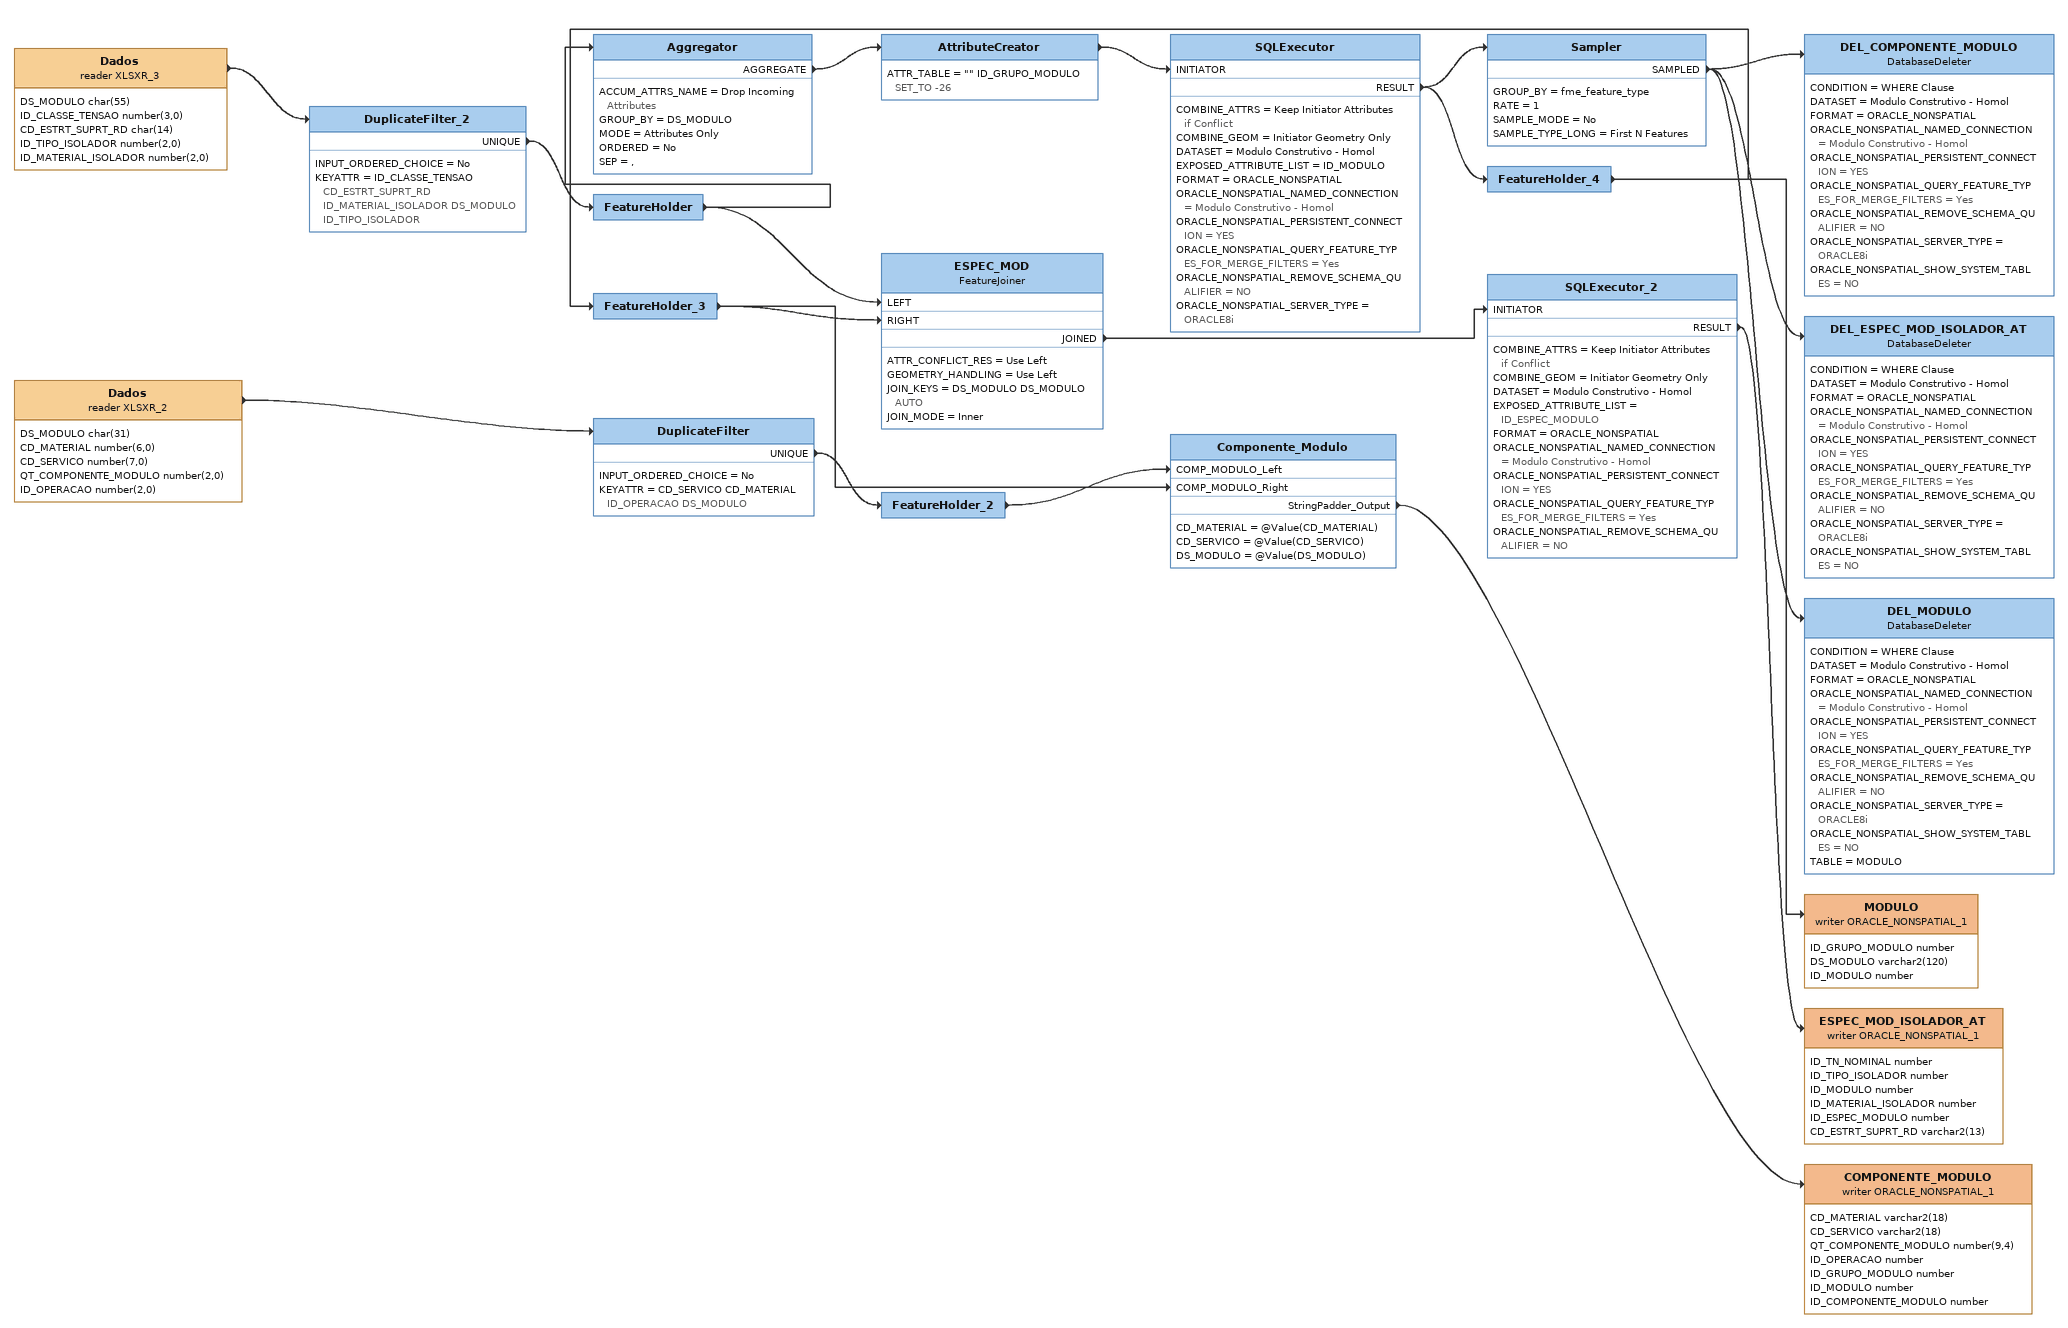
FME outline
Dados (reader XLSXR_3)
    attributes: DS_MODULO char(55), ID_CLASSE_TENSAO number(3,0), CD_ESTRT_SUPRT_RD char(14), ID_TIPO_ISOLADOR number(2,0), ID_MATERIAL_ISOLADOR number(2,0)
    -> DuplicateFilter_2
DuplicateFilter_2
    INPUT_ORDERED_CHOICE = No
    KEYATTR = ID_CLASSE_TENSAO CD_ESTRT_SUPRT_RD ID_MATERIAL_ISOLADOR DS_MODULO ID_TIPO_ISOLADOR
    UNIQUE -> FeatureHolder
FeatureHolder
    -> Aggregator
    -> ESPEC_MOD [LEFT]
Aggregator
    ACCUM_ATTRS_NAME = Drop Incoming Attributes
    GROUP_BY = DS_MODULO
    MODE = Attributes Only
    ORDERED = No
    SEP = ,
    AGGREGATE -> AttributeCreator
AttributeCreator
    ATTR_TABLE = "" ID_GRUPO_MODULO SET_TO -26
    -> SQLExecutor [INITIATOR]
SQLExecutor
    COMBINE_ATTRS = Keep Initiator Attributes if Conflict
    COMBINE_GEOM = Initiator Geometry Only
    DATASET = Modulo Construtivo - Homol
    EXPOSED_ATTRIBUTE_LIST = ID_MODULO
    FORMAT = ORACLE_NONSPATIAL
    ORACLE_NONSPATIAL_NAMED_CONNECTION = Modulo Construtivo - Homol
    ORACLE_NONSPATIAL_PERSISTENT_CONNECTION = YES
    ORACLE_NONSPATIAL_QUERY_FEATURE_TYPES_FOR_MERGE_FILTERS = Yes
    ORACLE_NONSPATIAL_REMOVE_SCHEMA_QUALIFIER = NO
    ORACLE_NONSPATIAL_SERVER_TYPE = ORACLE8i
    RESULT -> Sampler
    RESULT -> FeatureHolder_4
Sampler
    GROUP_BY = fme_feature_type
    RATE = 1
    SAMPLE_MODE = No
    SAMPLE_TYPE_LONG = First N Features
    SAMPLED -> DEL_COMPONENTE_MODULO
    SAMPLED -> DEL_ESPEC_MOD_ISOLADOR_AT
    SAMPLED -> DEL_MODULO
DEL_COMPONENTE_MODULO: DatabaseDeleter
    CONDITION = WHERE Clause
    DATASET = Modulo Construtivo - Homol
    FORMAT = ORACLE_NONSPATIAL
    ORACLE_NONSPATIAL_NAMED_CONNECTION = Modulo Construtivo - Homol
    ORACLE_NONSPATIAL_PERSISTENT_CONNECTION = YES
    ORACLE_NONSPATIAL_QUERY_FEATURE_TYPES_FOR_MERGE_FILTERS = Yes
    ORACLE_NONSPATIAL_REMOVE_SCHEMA_QUALIFIER = NO
    ORACLE_NONSPATIAL_SERVER_TYPE = ORACLE8i
    ORACLE_NONSPATIAL_SHOW_SYSTEM_TABLES = NO
DEL_ESPEC_MOD_ISOLADOR_AT: DatabaseDeleter
    CONDITION = WHERE Clause
    DATASET = Modulo Construtivo - Homol
    FORMAT = ORACLE_NONSPATIAL
    ORACLE_NONSPATIAL_NAMED_CONNECTION = Modulo Construtivo - Homol
    ORACLE_NONSPATIAL_PERSISTENT_CONNECTION = YES
    ORACLE_NONSPATIAL_QUERY_FEATURE_TYPES_FOR_MERGE_FILTERS = Yes
    ORACLE_NONSPATIAL_REMOVE_SCHEMA_QUALIFIER = NO
    ORACLE_NONSPATIAL_SERVER_TYPE = ORACLE8i
    ORACLE_NONSPATIAL_SHOW_SYSTEM_TABLES = NO
DEL_MODULO: DatabaseDeleter
    CONDITION = WHERE Clause
    DATASET = Modulo Construtivo - Homol
    FORMAT = ORACLE_NONSPATIAL
    ORACLE_NONSPATIAL_NAMED_CONNECTION = Modulo Construtivo - Homol
    ORACLE_NONSPATIAL_PERSISTENT_CONNECTION = YES
    ORACLE_NONSPATIAL_QUERY_FEATURE_TYPES_FOR_MERGE_FILTERS = Yes
    ORACLE_NONSPATIAL_REMOVE_SCHEMA_QUALIFIER = NO
    ORACLE_NONSPATIAL_SERVER_TYPE = ORACLE8i
    ORACLE_NONSPATIAL_SHOW_SYSTEM_TABLES = NO
    TABLE = MODULO
FeatureHolder_4
    -> MODULO (writer ORACLE_NONSPATIAL_1)
    -> FeatureHolder_3
MODULO (writer ORACLE_NONSPATIAL_1)
    attributes: ID_GRUPO_MODULO number, DS_MODULO varchar2(120), ID_MODULO number
FeatureHolder_3
    -> Componente_Modulo [COMP_MODULO_Right]
    -> ESPEC_MOD [RIGHT]
ESPEC_MOD: FeatureJoiner
    ATTR_CONFLICT_RES = Use Left
    GEOMETRY_HANDLING = Use Left
    JOIN_KEYS = DS_MODULO DS_MODULO AUTO
    JOIN_MODE = Inner
    JOINED -> SQLExecutor_2 [INITIATOR]
SQLExecutor_2
    COMBINE_ATTRS = Keep Initiator Attributes if Conflict
    COMBINE_GEOM = Initiator Geometry Only
    DATASET = Modulo Construtivo - Homol
    EXPOSED_ATTRIBUTE_LIST = ID_ESPEC_MODULO
    FORMAT = ORACLE_NONSPATIAL
    ORACLE_NONSPATIAL_NAMED_CONNECTION = Modulo Construtivo - Homol
    ORACLE_NONSPATIAL_PERSISTENT_CONNECTION = YES
    ORACLE_NONSPATIAL_QUERY_FEATURE_TYPES_FOR_MERGE_FILTERS = Yes
    ORACLE_NONSPATIAL_REMOVE_SCHEMA_QUALIFIER = NO
    RESULT -> ESPEC_MOD_ISOLADOR_AT (writer ORACLE_NONSPATIAL_1)
ESPEC_MOD_ISOLADOR_AT (writer ORACLE_NONSPATIAL_1)
    attributes: ID_TN_NOMINAL number, ID_TIPO_ISOLADOR number, ID_MODULO number, ID_MATERIAL_ISOLADOR number, ID_ESPEC_MODULO number, CD_ESTRT_SUPRT_RD varchar2(13)
Dados (reader XLSXR_2)
    attributes: DS_MODULO char(31), CD_MATERIAL number(6,0), CD_SERVICO number(7,0), QT_COMPONENTE_MODULO number(2,0), ID_OPERACAO number(2,0)
    -> DuplicateFilter
DuplicateFilter
    INPUT_ORDERED_CHOICE = No
    KEYATTR = CD_SERVICO CD_MATERIAL ID_OPERACAO DS_MODULO
    UNIQUE -> FeatureHolder_2
FeatureHolder_2
    -> Componente_Modulo [COMP_MODULO_Left]
Componente_Modulo
    CD_MATERIAL = @Value(CD_MATERIAL)
    CD_SERVICO = @Value(CD_SERVICO)
    DS_MODULO = @Value(DS_MODULO)
    StringPadder_Output -> COMPONENTE_MODULO (writer ORACLE_NONSPATIAL_1)
COMPONENTE_MODULO (writer ORACLE_NONSPATIAL_1)
    attributes: CD_MATERIAL varchar2(18), CD_SERVICO varchar2(18), QT_COMPONENTE_MODULO number(9,4), ID_OPERACAO number, ID_GRUPO_MODULO number, ID_MODULO number, ID_COMPONENTE_MODULO number
